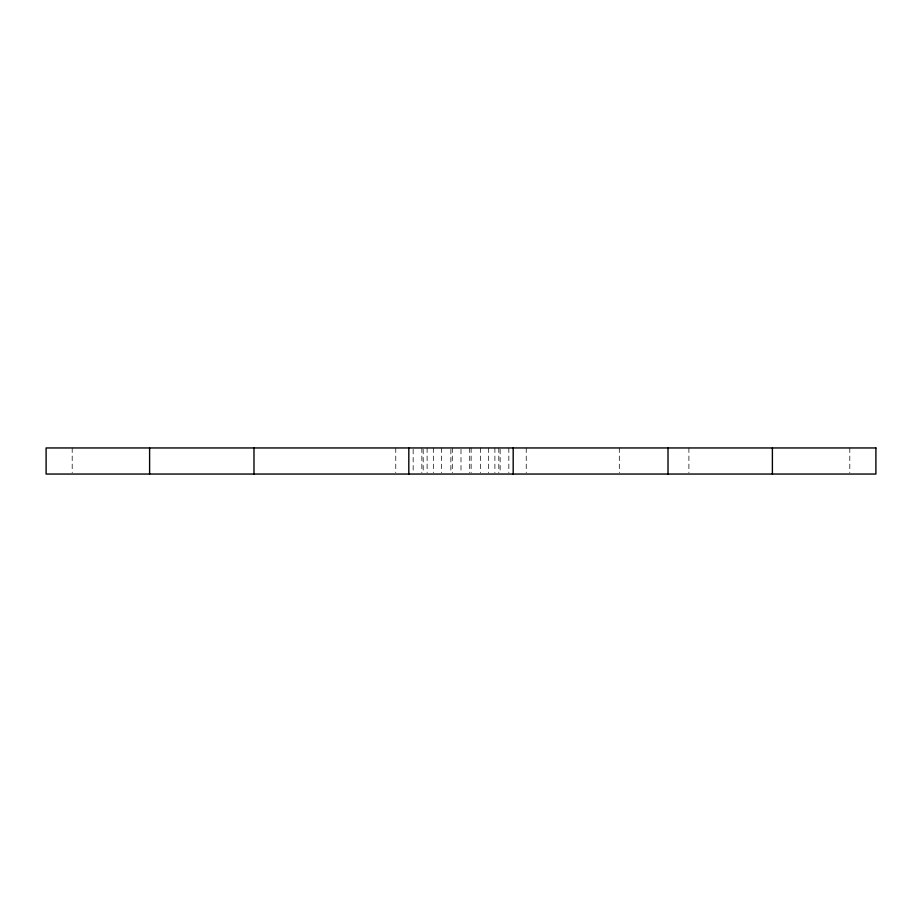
<?xml version="1.0" encoding="UTF-8"?>
<svg xmlns="http://www.w3.org/2000/svg" width="922" height="922" viewBox="0 0 922 922"><rect width="100%" height="100%" fill="white"/><g stroke="black" fill="none" stroke-linecap="round" stroke-linejoin="round"><path stroke-width="0.69" stroke-dasharray="4.61 3.46" d="M849.807 447.954L849.807 472.675M688.895 447.954L688.895 472.675M619.307 447.954L619.307 472.675M526.232 447.954L526.232 472.675M508.84 447.954L508.84 472.675M500.139 449.325L500.139 472.675M498.814 447.954L498.814 472.675M494.895 447.954L494.895 472.675M488.672 447.954L488.672 472.675M480.569 447.954L480.569 472.675M471.13 447.954L471.13 472.675M469.701 447.954L469.701 472.675M461 449.325L461 472.675M452.299 447.954L452.299 472.675M450.87 449.325L450.87 472.675M441.431 447.954L441.431 472.675M433.328 447.954L433.328 472.675M427.105 447.954L427.105 472.675M423.186 449.325L423.186 472.675M421.861 447.954L421.861 472.675M413.16 449.325L413.16 472.675M395.769 447.954L395.769 472.675M72.193 447.954L72.193 472.675"/><path stroke-width="1.38" d="M772.394 447.954L772.394 474.046M668.012 447.954L668.012 474.046M513.185 447.954L513.185 474.046M408.815 447.954L408.815 474.046M253.988 447.954L253.988 474.046M149.606 447.954L149.606 474.046M875.9 447.954L46.1 447.954L46.1 474.046L875.9 474.046L875.9 447.954"/></g></svg>
